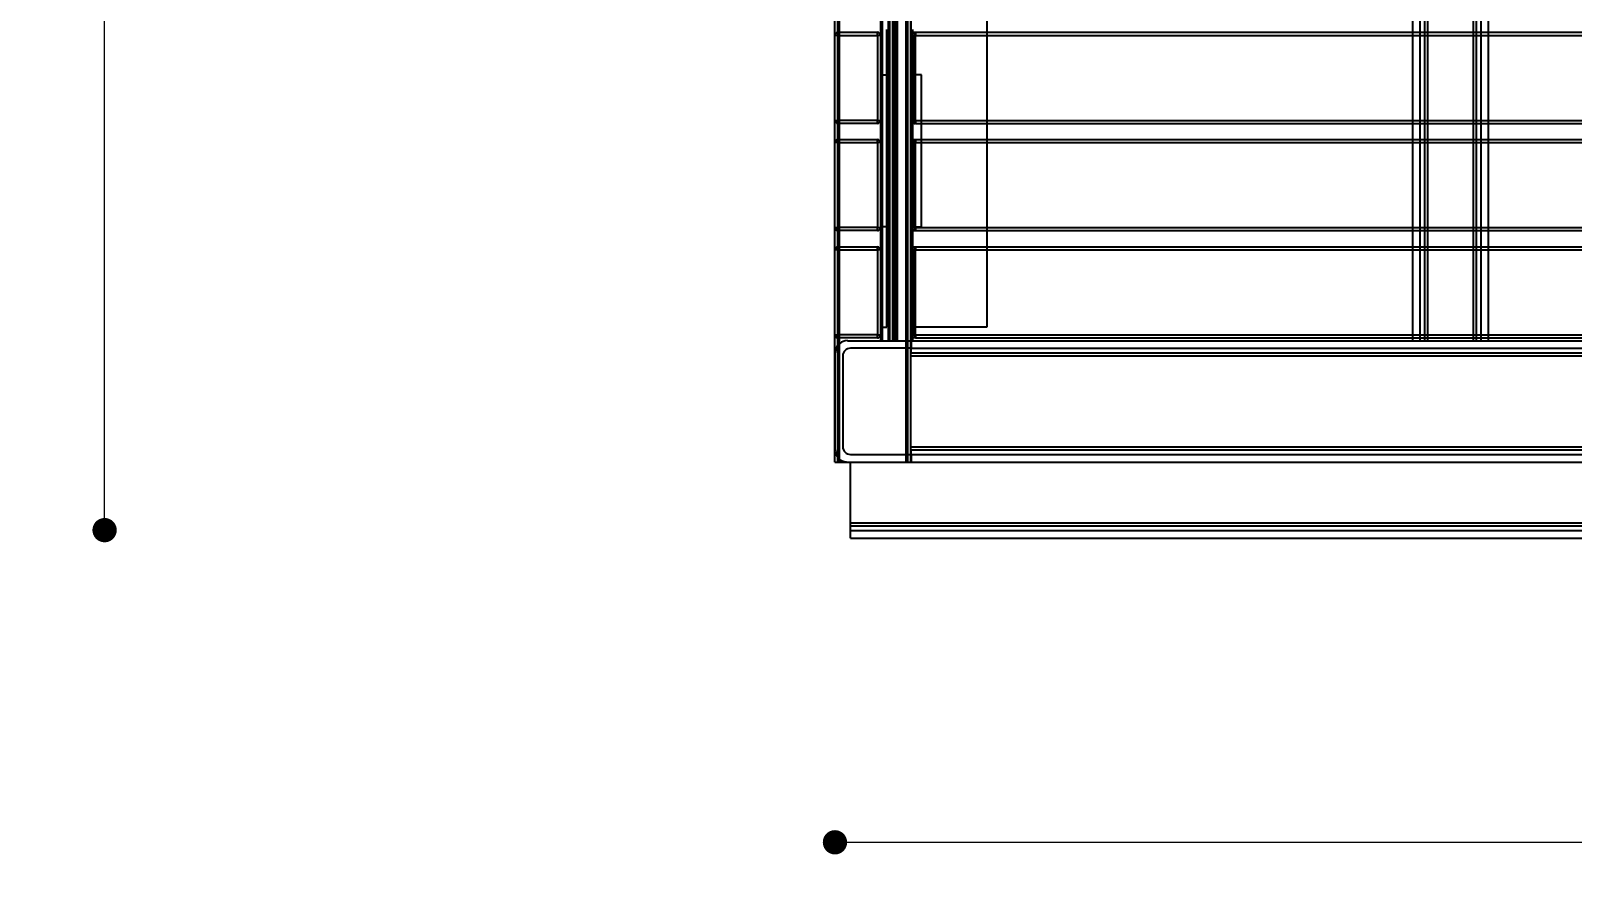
# Model space of a CAD drawing. Header units: millimetres. Extents: x 10366 to 13995, y 24552 to 29685.
# Drawn here: x 11965 to 12980, y 25794 to 26352 of the extents above; entities that cross this region are included whole.
import ezdxf

# ---------------------------------------------------------------- set-up
doc = ezdxf.new("R2010")
doc.units = ezdxf.units.MM
doc.header["$LTSCALE"] = 3
doc.layers.add('Default', color=7, linetype='Continuous')
doc.layers.add('Hidden_lines', color=7, linetype='Continuous')
doc.styles.get("Standard").update_dxf_attribs({"font": 'arial.ttf'})
doc.dimstyles.new('MATEUSZ', dxfattribs={"dimtxt": 35, "dimasz": 16, "dimexe": 0.18, "dimexo": 0.0625, "dimgap": 0.09, "dimtad": 0, "dimdec": 0, "dimdsep": 46, "dimtxsty": 'Standard', "dimblk": 'DOT', "dimcen": 0.09, "dimse1": 1, "dimse2": 1, "dimadec": 0, "dimazin": 0, "dimtfac": 1, "dimtdec": 0, "dimtofl": 0, "dimtmove": 0, "dimatfit": 3, "dimfxl": 1, "dimtolj": 1, "dimtzin": 0, "dimlwd": 9, "dimlwe": 9, "dimarcsym": 0})

# ---------------------------------------------------------------- blocks, each defined once
blk = doc.blocks.new('_Dot')
at = {"color": 0, "linetype": 'ByBlock', "lineweight": -2}
blk.add_line((-0.5, 0), (-1, 0), dxfattribs=at)
at = {"color": 0, "linetype": 'ByBlock', "const_width": 0.5}
blk.add_lwpolyline([(-0.25, 0, 1), (0.25, 0, 1)], format="xyb", close=True, dxfattribs=at)
blk = doc.blocks.new('*D27')
at = {"color": 0, "lineweight": 9, "transparency": 16777216}
for p, q in [((12013.4, 26916.8), (12013.4, 26516.5)), ((12013.4, 26038.8), (12013.4, 26439.1))]:
    blk.add_line(p, q, dxfattribs=at)
at = {"layer": 'Defpoints', "color": 0, "transparency": 16777216}
for p in [(11879.6, 26932.8), (11701.3, 26022.8), (12013.4, 26022.8)]:
    blk.add_point(p, dxfattribs=at)
at = {"color": 0, "lineweight": 9, "transparency": 16777216, "xscale": 16, "yscale": 16, "zscale": 16}
for p, rotation in [((12013.4, 26932.8), 90), ((12013.4, 26022.8), 270)]:
    blk.add_blockref('_Dot', p, dxfattribs=dict(at, rotation=rotation))
at = {"color": 0, "transparency": 16777216, "insert": (12013.4, 26477.8), "char_height": 35, "attachment_point": 5, "rotation": 90}
blk.add_mtext('\\A1;910', dxfattribs=at)
blk = doc.blocks.new('*D28')
at = {"color": 0, "lineweight": 9, "transparency": 16777216}
for p, q in [((12510.4, 25817.2), (13053.6, 25817.2)), ((13698.1, 25817.2), (13154.9, 25817.2))]:
    blk.add_line(p, q, dxfattribs=at)
at = {"layer": 'Defpoints', "color": 0, "transparency": 16777216}
for p in [(12494.4, 26067.6), (13714.1, 26073.5), (13714.1, 25817.2)]:
    blk.add_point(p, dxfattribs=at)
at = {"color": 0, "lineweight": 9, "transparency": 16777216, "xscale": 16, "yscale": 16, "zscale": 16, "rotation": 180}
blk.add_blockref('_Dot', (12494.4, 25817.2), dxfattribs=at)
at = {"color": 0, "lineweight": 9, "transparency": 16777216, "xscale": 16, "yscale": 16, "zscale": 16}
blk.add_blockref('_Dot', (13714.1, 25817.2), dxfattribs=at)
at = {"color": 0, "transparency": 16777216, "insert": (13104.2, 25817.2), "char_height": 35, "attachment_point": 5}
blk.add_mtext('\\A1;1220', dxfattribs=at)

msp = doc.modelspace()

# ---------------------------------------------------------------- linework, layer by layer
at = {"layer": 'Default'}
for p, q in [((12494.4, 26067.6), (12494.4, 26917.6)), ((12496.4, 26067.6), (12496.4, 26917.6)), ((12542.4, 26067.6), (12542.4, 26917.6)), ((12544.4, 26067.6), (12544.4, 26917.6)), ((12594.4, 26361.4), (12594.4, 26350.7)), ((12874.9, 26350.7), (12874.9, 26361.4)), ((12882.9, 26350.7), (12882.9, 26361.4)), ((12916.9, 26350.7), (12916.9, 26361.4)), ((12924.9, 26350.7), (12924.9, 26361.4)), ((12545.4, 26292.7), (12545.4, 26348.7)), ((12547.4, 26350.7), (13662.4, 26350.7)), ((12547.4, 26348.7), (13662.4, 26348.7)), ((12547.4, 26292.7), (12547.4, 26348.7)), ((12545.4, 26322.6), (12544.4, 26322.6)), ((12545.6, 26222.1), (12545.6, 26323.1)), ((12547.4, 26292.7), (13662.4, 26292.7)), ((12547.4, 26290.7), (13662.4, 26290.7)), ((12551.4, 26280.1), (12551.4, 26290.7)), ((12594.4, 26290.7), (12594.4, 26280.1)), ((12874.9, 26280.1), (12874.9, 26290.7)), ((12882.9, 26280.1), (12882.9, 26290.7)), ((12916.9, 26280.1), (12916.9, 26290.7)), ((12924.9, 26280.1), (12924.9, 26290.7)), ((12545.4, 26222.1), (12545.4, 26278.1)), ((12547.4, 26280.1), (13662.4, 26280.1)), ((12547.4, 26278.1), (13662.4, 26278.1)), ((12547.4, 26222.1), (12547.4, 26278.1)), ((12544.4, 26222.6), (12546, 26222.6)), ((12547.4, 26222.1), (13662.4, 26222.1)), ((12547.4, 26220.1), (13662.4, 26220.1)), ((12594.2, 26220.1), (12875.4, 26220.1)), ((12594.4, 26220.1), (12594.4, 26209.4)), ((12874.9, 26209.4), (12874.9, 26220.1)), ((12882.9, 26209.4), (12882.9, 26220.1)), ((12916.9, 26209.4), (12916.9, 26220.1)), ((12924.6, 26220.1), (13249.1, 26220.1)), ((12924.9, 26209.4), (12924.9, 26220.1)), ((12545.4, 26151.4), (12545.4, 26207.4)), ((12547.4, 26209.4), (13662.4, 26209.4)), ((12547.4, 26207.4), (13662.4, 26207.4)), ((12547.4, 26151.4), (12547.4, 26207.4)), ((12545.4, 26156.5), (12544.4, 26156.5)), ((12545.6, 26147.6), (12545.6, 26157.1)), ((12547.4, 26151.4), (13662.4, 26151.4)), ((12547.4, 26149.4), (13662.4, 26149.4)), ((12874.9, 26147.6), (12874.9, 26149.4)), ((12882.9, 26147.6), (12882.9, 26149.4)), ((12916.9, 26147.6), (12916.9, 26149.4)), ((12924.9, 26147.6), (12924.9, 26149.4)), ((12494.6, 26075.7), (12494.6, 26139.6)), ((12544.4, 26147.6), (13664.4, 26147.6)), ((12544.4, 26075.7), (12544.4, 26139.6)), ((12544.4, 26139.6), (13664.4, 26139.6)), ((12496.4, 26067.6), (12542.4, 26067.6)), ((12504.6, 26025.7), (12504.6, 26067.6)), ((12544.4, 26075.7), (13664.4, 26075.7)), ((12544.4, 26067.6), (13664.4, 26067.6)), ((12504.6, 26025.7), (13704.6, 26025.7)), ((12504.6, 26017.6), (13704.6, 26017.6))]:
    msp.add_line(p, q, dxfattribs=at)
for points in [[(12545.4, 26348.7, 0), (12545.4, 26348.9, 0), (12545.4, 26349.1, 0), (12545.5, 26349.3, 0), (12545.5, 26349.4, 0), (12545.6, 26349.6, 0), (12545.7, 26349.8, 0), (12545.8, 26350, 0), (12546, 26350.1, 0), (12546.1, 26350.3, 0), (12546.3, 26350.4, 0), (12546.5, 26350.5, 0), (12546.7, 26350.6, 0), (12546.9, 26350.6, 0), (12547.1, 26350.7, 0), (12547.2, 26350.7, 0), (12547.4, 26350.7, 0)], [(12547.4, 26348.7, 0), (12545.4, 26348.7, 0)], [(12547.4, 26350.7, 0), (12547.4, 26350.7, 0), (12547.4, 26350.7, 0), (12547.4, 26350.7, 0), (12547.4, 26350.7, 0), (12547.4, 26350.7, 0), (12547.4, 26350.7, 0), (12547.4, 26350.7, 0), (12547.4, 26350.7, 0), (12547.4, 26350.7, 0), (12547.4, 26350.7, 0), (12547.4, 26350.7, 0), (12547.4, 26350.7, 0), (12547.4, 26350.7, 0), (12547.4, 26350.7, 0), (12547.4, 26350.7, 0), (12547.4, 26350.5, 0), (12547.4, 26348.7, 0)], [(12546.9, 26290.7, 0), (12546.7, 26290.7, 0), (12546.6, 26290.7, 0), (12546.4, 26290.8, 0), (12546.2, 26290.9, 0), (12546, 26290.9, 0), (12545.8, 26291, 0), (12545.6, 26291.2, 0), (12545.5, 26291.3, 0), (12545.3, 26291.5, 0), (12545.2, 26291.6, 0), (12545.1, 26291.8, 0), (12545, 26292, 0), (12545, 26292.2, 0), (12544.9, 26292.3, 0), (12544.9, 26292.5, 0), (12544.9, 26292.7, 0)], [(12547.4, 26290.7, 0), (12547.2, 26290.7, 0), (12547.1, 26290.7, 0), (12546.9, 26290.8, 0), (12546.7, 26290.9, 0), (12546.5, 26290.9, 0), (12546.3, 26291, 0), (12546.1, 26291.2, 0), (12546, 26291.3, 0), (12545.8, 26291.5, 0), (12545.7, 26291.6, 0), (12545.6, 26291.8, 0), (12545.5, 26292, 0), (12545.5, 26292.2, 0), (12545.4, 26292.3, 0), (12545.4, 26292.5, 0), (12545.4, 26292.7, 0)], [(12545.4, 26292.7, 0), (12545.4, 26292.7, 0), (12545.4, 26292.7, 0), (12545.4, 26292.7, 0), (12545.4, 26292.7, 0), (12545.4, 26292.7, 0), (12545.4, 26292.7, 0), (12545.4, 26292.7, 0), (12545.4, 26292.7, 0), (12545.4, 26292.7, 0), (12545.4, 26292.7, 0), (12545.4, 26292.7, 0), (12545.4, 26292.7, 0), (12545.4, 26292.7, 0), (12545.4, 26292.7, 0), (12545.6, 26292.7, 0), (12547.4, 26292.7, 0)], [(12545.7, 26291.1, 0), (12545.8, 26291, 0), (12546, 26291, 0), (12546.3, 26290.8, 0), (12546.6, 26290.7, 0), (12546.9, 26290.7, 0)], [(12547.4, 26292.7, 0), (12547.4, 26290.7, 0)], [(12545.3, 26279.2, 0), (12545.4, 26279.4, 0), (12545.6, 26279.6, 0), (12545.8, 26279.7, 0), (12546, 26279.8, 0), (12546.2, 26279.9, 0), (12546.5, 26280, 0), (12546.7, 26280, 0), (12546.9, 26280.1, 0)], [(12545.4, 26278.1, 0), (12545.4, 26278.2, 0), (12545.4, 26278.4, 0), (12545.5, 26278.6, 0), (12545.5, 26278.8, 0), (12545.6, 26279, 0), (12545.7, 26279.1, 0), (12545.8, 26279.3, 0), (12546, 26279.5, 0), (12546.1, 26279.6, 0), (12546.3, 26279.7, 0), (12546.5, 26279.8, 0), (12546.7, 26279.9, 0), (12546.9, 26280, 0), (12547.1, 26280, 0), (12547.2, 26280, 0), (12547.4, 26280.1, 0)], [(12547.4, 26278.1, 0), (12545.4, 26278.1, 0)], [(12547.4, 26280.1, 0), (12547.4, 26280.1, 0), (12547.4, 26280.1, 0), (12547.4, 26280.1, 0), (12547.4, 26280.1, 0), (12547.4, 26280.1, 0), (12547.4, 26280.1, 0), (12547.4, 26280.1, 0), (12547.4, 26280.1, 0), (12547.4, 26280.1, 0), (12547.4, 26280.1, 0), (12547.4, 26280.1, 0), (12547.4, 26280.1, 0), (12547.4, 26280, 0), (12547.4, 26280, 0), (12547.4, 26280, 0), (12547.4, 26279.8, 0), (12547.4, 26278.1, 0)], [(12545.4, 26222.1, 0), (12545.4, 26222.1, 0), (12545.4, 26222.1, 0), (12545.4, 26222.1, 0), (12545.4, 26222.1, 0), (12545.4, 26222.1, 0), (12545.4, 26222.1, 0), (12545.4, 26222.1, 0), (12545.4, 26222.1, 0), (12545.4, 26222.1, 0), (12545.4, 26222.1, 0), (12545.4, 26222.1, 0), (12545.4, 26222.1, 0), (12545.4, 26222.1, 0), (12545.4, 26222.1, 0), (12545.6, 26222.1, 0), (12547.4, 26222.1, 0)], [(12547.4, 26220.1, 0), (12547.2, 26220.1, 0), (12547.1, 26220.1, 0), (12546.9, 26220.1, 0), (12546.7, 26220.2, 0), (12546.5, 26220.3, 0), (12546.3, 26220.4, 0), (12546.1, 26220.5, 0), (12546, 26220.6, 0), (12545.8, 26220.8, 0), (12545.7, 26221, 0), (12545.6, 26221.1, 0), (12545.5, 26221.3, 0), (12545.5, 26221.5, 0), (12545.4, 26221.7, 0), (12545.4, 26221.9, 0), (12545.4, 26222.1, 0)], [(12547.4, 26222.1, 0), (12547.4, 26220.1, 0)], [(12545.4, 26207.4, 0), (12545.4, 26207.6, 0), (12545.4, 26207.8, 0), (12545.5, 26207.9, 0), (12545.5, 26208.1, 0), (12545.6, 26208.3, 0), (12545.7, 26208.5, 0), (12545.8, 26208.7, 0), (12546, 26208.8, 0), (12546.1, 26208.9, 0), (12546.3, 26209.1, 0), (12546.5, 26209.2, 0), (12546.7, 26209.3, 0), (12546.9, 26209.3, 0), (12547.1, 26209.4, 0), (12547.2, 26209.4, 0), (12547.4, 26209.4, 0)], [(12547.4, 26207.4, 0), (12545.4, 26207.4, 0)], [(12547.4, 26209.4, 0), (12547.4, 26209.4, 0), (12547.4, 26209.4, 0), (12547.4, 26209.4, 0), (12547.4, 26209.4, 0), (12547.4, 26209.4, 0), (12547.4, 26209.4, 0), (12547.4, 26209.4, 0), (12547.4, 26209.4, 0), (12547.4, 26209.4, 0), (12547.4, 26209.4, 0), (12547.4, 26209.4, 0), (12547.4, 26209.4, 0), (12547.4, 26209.4, 0), (12547.4, 26209.4, 0), (12547.4, 26209.3, 0), (12547.4, 26209.1, 0), (12547.4, 26207.4, 0)], [(12546.9, 26149.4, 0), (12546.7, 26149.4, 0), (12546.6, 26149.4, 0), (12546.4, 26149.5, 0), (12546.2, 26149.5, 0), (12546, 26149.6, 0), (12545.8, 26149.7, 0), (12545.6, 26149.8, 0), (12545.5, 26150, 0), (12545.3, 26150.1, 0), (12545.2, 26150.3, 0), (12545.1, 26150.5, 0), (12545, 26150.7, 0), (12545, 26150.8, 0), (12544.9, 26151, 0), (12544.9, 26151.2, 0), (12544.9, 26151.4, 0)], [(12545.4, 26151.4, 0), (12545.4, 26151.4, 0), (12545.4, 26151.4, 0), (12545.4, 26151.4, 0), (12545.4, 26151.4, 0), (12545.4, 26151.4, 0), (12545.4, 26151.4, 0), (12545.4, 26151.4, 0), (12545.4, 26151.4, 0), (12545.4, 26151.4, 0), (12545.4, 26151.4, 0), (12545.4, 26151.4, 0), (12545.4, 26151.4, 0), (12545.4, 26151.4, 0), (12545.4, 26151.4, 0), (12545.6, 26151.4, 0), (12547.4, 26151.4, 0)], [(12547.4, 26149.4, 0), (12547.2, 26149.4, 0), (12547.1, 26149.4, 0), (12546.9, 26149.5, 0), (12546.7, 26149.5, 0), (12546.5, 26149.6, 0), (12546.3, 26149.7, 0), (12546.1, 26149.8, 0), (12546, 26150, 0), (12545.8, 26150.1, 0), (12545.7, 26150.3, 0), (12545.6, 26150.5, 0), (12545.5, 26150.7, 0), (12545.5, 26150.8, 0), (12545.4, 26151, 0), (12545.4, 26151.2, 0), (12545.4, 26151.4, 0)], [(12547.4, 26151.4, 0), (12547.4, 26149.4, 0)], [(12544.4, 26147.6, 0), (12544.4, 26147.6, 0), (12544.4, 26147.6, 0), (12544.4, 26147.6, 0), (12544.4, 26147.6, 0), (12544.4, 26147.6, 0), (12544.4, 26147.6, 0), (12544.4, 26147.6, 0), (12544.4, 26147.6, 0), (12544.4, 26147.6, 0), (12544.4, 26147.6, 0), (12544.4, 26147.6, 0), (12544.4, 26147.6, 0), (12544.4, 26147.6, 0), (12544.4, 26147.6, 0), (12544.4, 26147.4, 0), (12544.4, 26146.7, 0), (12544.4, 26139.6, 0)], [(12494.4, 26067.6, 0), (12494.4, 26067.6, 0), (12494.4, 26067.6, 0), (12494.4, 26067.6, 0), (12494.4, 26067.6, 0), (12494.4, 26067.6, 0), (12494.4, 26067.6, 0), (12494.4, 26067.6, 0), (12494.4, 26067.6, 0), (12494.4, 26067.6, 0), (12494.4, 26067.6, 0), (12494.4, 26067.6, 0), (12494.4, 26067.6, 0), (12494.4, 26067.6, 0), (12494.4, 26067.6, 0), (12494.6, 26067.6, 0), (12496.4, 26067.6, 0)], [(12542.4, 26067.6, 0), (12544.4, 26067.6, 0)], [(12544.4, 26075.7, 0), (12544.4, 26067.6, 0)], [(12504.6, 26017.6, 0), (12504.6, 26017.6, 0), (12504.6, 26017.6, 0), (12504.6, 26017.6, 0), (12504.6, 26017.6, 0), (12504.6, 26017.6, 0), (12504.6, 26017.6, 0), (12504.6, 26017.6, 0), (12504.6, 26017.6, 0), (12504.6, 26017.6, 0), (12504.6, 26017.6, 0), (12504.6, 26017.6, 0), (12504.6, 26017.7, 0), (12504.6, 26017.7, 0), (12504.6, 26017.7, 0), (12504.6, 26017.9, 0), (12504.6, 26018.6, 0), (12504.6, 26025.7, 0)]]:
    msp.add_polyline3d(points, dxfattribs=at)
for centre, radius, start, end in [((12496.4, 26348.7), 2, 136.7889, 180), ((12496.4, 26278.1), 2, 143.5497, 180), ((12496.4, 26222.1), 2, 180, 213.0081), ((12496.4, 26207.4), 2, 142.9257, 180), ((12496.4, 26151.4), 2, 180, 212.3496), ((12502.6, 26139.6), 8.02, 168.9466, 180), ((12502.6, 26075.7), 8.02, 180, 188.8818), ((12502.6, 26075.7), 8.02, 249.1078, 270)]:
    msp.add_arc(centre, radius, start, end, dxfattribs=at)
at = {"layer": 'Hidden_lines'}
for p, q in [((12497.4, 26067.6), (12497.4, 26917.6)), ((12524.6, 26147.6), (12524.6, 26917.6)), ((12525.6, 26147.6), (12525.6, 26917.6)), ((12529.6, 26147.6), (12529.6, 26917.6)), ((12530.6, 26147.6), (12530.6, 26917.6)), ((12532.6, 26147.6), (12532.6, 26917.6)), ((12533.6, 26147.6), (12533.6, 26917.6)), ((12534.6, 26147.6), (12534.6, 26917.6)), ((12535.6, 26147.6), (12535.6, 26917.6)), ((12541.4, 26067.6), (12541.4, 26917.6)), ((12544.6, 26147.6), (12544.6, 26917.6)), ((12879.9, 26147.6), (12879.9, 26917.6)), ((12884.9, 26147.6), (12884.9, 26917.6)), ((12914.9, 26147.6), (12914.9, 26917.6)), ((12919.9, 26147.6), (12919.9, 26917.6)), ((12525.6, 26322.6), (12525.6, 26352.6)), ((12528.6, 26322.6), (12528.6, 26352.6)), ((12545.6, 26323.1), (12545.6, 26352.6)), ((12496.4, 26350.7), (12522.4, 26350.7)), ((12496.4, 26348.7), (12522.4, 26348.7)), ((12522.4, 26348.7), (12522.4, 26292.7)), ((12524.4, 26348.7), (12524.4, 26292.7)), ((12544.9, 26292.7), (12544.9, 26348.7)), ((12546.9, 26292.7), (12546.9, 26348.7)), ((12594.4, 26350.7), (12594.4, 26290.7)), ((12874.9, 26290.7), (12874.9, 26350.7)), ((12882.9, 26290.7), (12882.9, 26350.7)), ((12916.9, 26290.7), (12916.9, 26350.7)), ((12924.9, 26290.7), (12924.9, 26350.7)), ((12525.6, 26222.6), (12525.6, 26322.6)), ((12525.6, 26322.6), (12528.6, 26322.6)), ((12528.6, 26222.6), (12528.6, 26322.6)), ((12551.4, 26322.6), (12545.4, 26322.6)), ((12551.4, 26290.7), (12551.4, 26322.6)), ((12522.4, 26292.7), (12496.4, 26292.7)), ((12522.4, 26290.7), (12496.4, 26290.7)), ((12496.4, 26280.1), (12522.4, 26280.1)), ((12496.4, 26278.1), (12522.4, 26278.1)), ((12522.4, 26278.1), (12522.4, 26222.1)), ((12524.4, 26278.1), (12524.4, 26222.1)), ((12544.9, 26222.1), (12544.9, 26278.1)), ((12546.9, 26222.1), (12546.9, 26278.1)), ((12551.4, 26222.6), (12551.4, 26280.1)), ((12594.4, 26280.1), (12594.4, 26220.1)), ((12874.9, 26220.1), (12874.9, 26280.1)), ((12882.9, 26220.1), (12882.9, 26280.1)), ((12916.9, 26220.1), (12916.9, 26280.1)), ((12924.9, 26220.1), (12924.9, 26280.1)), ((12522.4, 26222.1), (12496.4, 26222.1)), ((12522.4, 26220.1), (12496.4, 26220.1)), ((12528.6, 26222.6), (12525.6, 26222.6)), ((12525.6, 26156.5), (12525.6, 26222.6)), ((12528.6, 26156.5), (12528.6, 26222.6)), ((12545.6, 26157.1), (12545.6, 26222.1)), ((12546, 26222.6), (12551.4, 26222.6)), ((12546.9, 26220.1), (12594.2, 26220.1)), ((12875.4, 26220.1), (12924.6, 26220.1)), ((12496.4, 26209.4), (12522.4, 26209.4)), ((12496.4, 26207.4), (12522.4, 26207.4)), ((12522.4, 26207.4), (12522.4, 26151.4)), ((12524.4, 26207.4), (12524.4, 26151.4)), ((12544.9, 26151.4), (12544.9, 26207.4)), ((12546.9, 26151.4), (12546.9, 26207.4)), ((12594.4, 26209.4), (12594.4, 26156.5)), ((12874.9, 26149.4), (12874.9, 26209.4)), ((12882.9, 26149.4), (12882.9, 26209.4)), ((12916.9, 26149.4), (12916.9, 26209.4)), ((12924.9, 26149.4), (12924.9, 26209.4)), ((12522.4, 26151.4), (12496.4, 26151.4)), ((12522.4, 26149.4), (12496.4, 26149.4)), ((12525.6, 26156.5), (12528.6, 26156.5)), ((12594.4, 26156.5), (12545.4, 26156.5)), ((12502.6, 26147.6), (12544.6, 26147.6)), ((12544.6, 26142.6), (12504.6, 26142.6)), ((12544.4, 26142.6), (13664.4, 26142.6)), ((12544.6, 26147.6), (12544.6, 26142.6)), ((12499.6, 26137.6), (12499.6, 26077.7)), ((12544.4, 26137.6), (13664.4, 26137.6)), ((12504.6, 26072.6), (12544.6, 26072.6)), ((12544.4, 26077.7), (13664.4, 26077.7)), ((12544.4, 26072.6), (13664.4, 26072.6)), ((12544.6, 26072.6), (12544.6, 26067.6)), ((12504.6, 26027.7), (13704.6, 26027.7)), ((12504.6, 26022.6), (13704.6, 26022.6))]:
    msp.add_line(p, q, dxfattribs=at)
for points in [[(12496.4, 26348.7, 0), (12494.4, 26348.7, 0)], [(12522.4, 26348.7, 0), (12522.4, 26350.7, 0)], [(12524.4, 26348.7, 0), (12524.4, 26348.7, 0), (12524.4, 26348.7, 0), (12524.4, 26348.7, 0), (12524.4, 26348.7, 0), (12524.4, 26348.7, 0), (12524.4, 26348.7, 0), (12524.4, 26348.7, 0), (12524.4, 26348.7, 0), (12524.4, 26348.7, 0), (12524.4, 26348.7, 0), (12524.4, 26348.7, 0), (12524.4, 26348.7, 0), (12524.4, 26348.7, 0), (12524.3, 26348.7, 0), (12524.1, 26348.7, 0), (12522.4, 26348.7, 0)], [(12544.9, 26348.7, 0), (12544.9, 26348.9, 0), (12544.9, 26349.1, 0), (12545, 26349.3, 0), (12545, 26349.4, 0), (12545.1, 26349.6, 0), (12545.2, 26349.8, 0), (12545.3, 26350, 0), (12545.5, 26350.1, 0), (12545.6, 26350.3, 0), (12545.8, 26350.4, 0), (12546, 26350.5, 0), (12546.2, 26350.6, 0), (12546.4, 26350.6, 0), (12546.6, 26350.7, 0), (12546.7, 26350.7, 0), (12546.9, 26350.7, 0)], [(12546.9, 26348.7, 0), (12544.9, 26348.7, 0)], [(12546.9, 26350.7, 0), (12546.9, 26350.7, 0), (12546.9, 26350.7, 0), (12546.9, 26350.7, 0), (12546.9, 26350.7, 0), (12546.9, 26350.7, 0), (12546.9, 26350.7, 0), (12546.9, 26350.7, 0), (12546.9, 26350.7, 0), (12546.9, 26350.7, 0), (12546.9, 26350.7, 0), (12546.9, 26350.7, 0), (12546.9, 26350.7, 0), (12546.9, 26350.7, 0), (12546.9, 26350.7, 0), (12546.9, 26350.7, 0), (12546.9, 26350.5, 0), (12546.9, 26348.7, 0)], [(12494.4, 26292.7, 0), (12494.4, 26292.7, 0), (12494.4, 26292.7, 0), (12494.4, 26292.7, 0), (12494.4, 26292.7, 0), (12494.4, 26292.7, 0), (12494.4, 26292.7, 0), (12494.4, 26292.7, 0), (12494.4, 26292.7, 0), (12494.4, 26292.7, 0), (12494.4, 26292.7, 0), (12494.4, 26292.7, 0), (12494.4, 26292.7, 0), (12494.4, 26292.7, 0), (12494.4, 26292.7, 0), (12494.6, 26292.7, 0), (12496.4, 26292.7, 0)], [(12522.4, 26290.7, 0), (12522.4, 26290.7, 0), (12522.4, 26290.7, 0), (12522.4, 26290.7, 0), (12522.4, 26290.7, 0), (12522.4, 26290.7, 0), (12522.4, 26290.7, 0), (12522.4, 26290.7, 0), (12522.4, 26290.7, 0), (12522.4, 26290.7, 0), (12522.4, 26290.7, 0), (12522.4, 26290.7, 0), (12522.4, 26290.7, 0), (12522.4, 26290.7, 0), (12522.4, 26290.8, 0), (12522.4, 26291, 0), (12522.4, 26292.7, 0)], [(12522.4, 26292.7, 0), (12524.4, 26292.7, 0)], [(12544.9, 26292.7, 0), (12544.9, 26292.7, 0), (12544.9, 26292.7, 0), (12544.9, 26292.7, 0), (12544.9, 26292.7, 0), (12544.9, 26292.7, 0), (12544.9, 26292.7, 0), (12544.9, 26292.7, 0), (12544.9, 26292.7, 0), (12544.9, 26292.7, 0), (12544.9, 26292.7, 0), (12544.9, 26292.7, 0), (12544.9, 26292.7, 0), (12544.9, 26292.7, 0), (12544.9, 26292.7, 0), (12545.1, 26292.7, 0), (12546.9, 26292.7, 0)], [(12544.9, 26292.7, 0), (12544.9, 26292.5, 0), (12544.9, 26292.3, 0), (12545, 26292.1, 0), (12545.1, 26291.9, 0), (12545.2, 26291.7, 0), (12545.3, 26291.5, 0), (12545.5, 26291.3, 0), (12545.7, 26291.1, 0)], [(12546.9, 26292.7, 0), (12546.9, 26290.7, 0)], [(12496.4, 26278.1, 0), (12494.4, 26278.1, 0)], [(12522.4, 26278.1, 0), (12522.4, 26280.1, 0)], [(12524.4, 26278.1, 0), (12524.4, 26278.1, 0), (12524.4, 26278.1, 0), (12524.4, 26278.1, 0), (12524.4, 26278.1, 0), (12524.4, 26278.1, 0), (12524.4, 26278.1, 0), (12524.4, 26278.1, 0), (12524.4, 26278.1, 0), (12524.4, 26278.1, 0), (12524.4, 26278.1, 0), (12524.4, 26278.1, 0), (12524.4, 26278.1, 0), (12524.4, 26278.1, 0), (12524.3, 26278.1, 0), (12524.1, 26278.1, 0), (12522.4, 26278.1, 0)], [(12544.9, 26278.1, 0), (12544.9, 26278.3, 0), (12545, 26278.6, 0), (12545.1, 26278.9, 0), (12545.3, 26279.2, 0)], [(12546.9, 26278.1, 0), (12544.9, 26278.1, 0)], [(12546.9, 26280.1, 0), (12546.9, 26280.1, 0), (12546.9, 26280.1, 0), (12546.9, 26280.1, 0), (12546.9, 26280.1, 0), (12546.9, 26280.1, 0), (12546.9, 26280.1, 0), (12546.9, 26280.1, 0), (12546.9, 26280.1, 0), (12546.9, 26280.1, 0), (12546.9, 26280.1, 0), (12546.9, 26280.1, 0), (12546.9, 26280.1, 0), (12546.9, 26280, 0), (12546.9, 26280, 0), (12546.9, 26280, 0), (12546.9, 26279.8, 0), (12546.9, 26278.1, 0)], [(12494.4, 26222.1, 0), (12494.4, 26222.1, 0), (12494.4, 26222.1, 0), (12494.4, 26222.1, 0), (12494.4, 26222.1, 0), (12494.4, 26222.1, 0), (12494.4, 26222.1, 0), (12494.4, 26222.1, 0), (12494.4, 26222.1, 0), (12494.4, 26222.1, 0), (12494.4, 26222.1, 0), (12494.4, 26222.1, 0), (12494.4, 26222.1, 0), (12494.4, 26222.1, 0), (12494.4, 26222.1, 0), (12494.6, 26222.1, 0), (12496.4, 26222.1, 0)], [(12522.4, 26220.1, 0), (12522.4, 26220.1, 0), (12522.4, 26220.1, 0), (12522.4, 26220.1, 0), (12522.4, 26220.1, 0), (12522.4, 26220.1, 0), (12522.4, 26220.1, 0), (12522.4, 26220.1, 0), (12522.4, 26220.1, 0), (12522.4, 26220.1, 0), (12522.4, 26220.1, 0), (12522.4, 26220.1, 0), (12522.4, 26220.1, 0), (12522.4, 26220.1, 0), (12522.4, 26220.1, 0), (12522.4, 26220.3, 0), (12522.4, 26222.1, 0)], [(12522.4, 26222.1, 0), (12524.4, 26222.1, 0)], [(12546.9, 26220.1, 0), (12546.7, 26220.1, 0), (12546.6, 26220.1, 0), (12546.4, 26220.1, 0), (12546.2, 26220.2, 0), (12546, 26220.3, 0), (12545.8, 26220.4, 0), (12545.6, 26220.5, 0), (12545.5, 26220.6, 0), (12545.3, 26220.8, 0), (12545.2, 26221, 0), (12545.1, 26221.1, 0), (12545, 26221.3, 0), (12545, 26221.5, 0), (12544.9, 26221.7, 0), (12544.9, 26221.9, 0), (12544.9, 26222.1, 0)], [(12544.9, 26222.1, 0), (12544.9, 26221.9, 0), (12544.9, 26221.7, 0), (12545, 26221.5, 0), (12545, 26221.3, 0), (12545.1, 26221.1, 0), (12545.2, 26221, 0), (12545.3, 26220.8, 0), (12545.5, 26220.6, 0), (12545.6, 26220.5, 0), (12545.8, 26220.4, 0), (12546, 26220.3, 0), (12546.2, 26220.2, 0), (12546.4, 26220.1, 0), (12546.6, 26220.1, 0), (12546.7, 26220.1, 0), (12546.9, 26220.1, 0)], [(12544.9, 26222.1, 0), (12544.9, 26222.1, 0), (12544.9, 26222.1, 0), (12544.9, 26222.1, 0), (12544.9, 26222.1, 0), (12544.9, 26222.1, 0), (12544.9, 26222.1, 0), (12544.9, 26222.1, 0), (12544.9, 26222.1, 0), (12544.9, 26222.1, 0), (12544.9, 26222.1, 0), (12544.9, 26222.1, 0), (12544.9, 26222.1, 0), (12544.9, 26222.1, 0), (12544.9, 26222.1, 0), (12545.1, 26222.1, 0), (12546.9, 26222.1, 0)], [(12546.9, 26222.1, 0), (12546.9, 26220.1, 0)], [(12496.4, 26207.4, 0), (12494.4, 26207.4, 0)], [(12522.4, 26207.4, 0), (12522.4, 26209.4, 0)], [(12524.4, 26207.4, 0), (12524.4, 26207.4, 0), (12524.4, 26207.4, 0), (12524.4, 26207.4, 0), (12524.4, 26207.4, 0), (12524.4, 26207.4, 0), (12524.4, 26207.4, 0), (12524.4, 26207.4, 0), (12524.4, 26207.4, 0), (12524.4, 26207.4, 0), (12524.4, 26207.4, 0), (12524.4, 26207.4, 0), (12524.4, 26207.4, 0), (12524.4, 26207.4, 0), (12524.3, 26207.4, 0), (12524.1, 26207.4, 0), (12522.4, 26207.4, 0)], [(12544.9, 26207.4, 0), (12544.9, 26207.6, 0), (12544.9, 26207.8, 0), (12545, 26207.9, 0), (12545, 26208.1, 0), (12545.1, 26208.3, 0), (12545.2, 26208.5, 0), (12545.3, 26208.7, 0), (12545.5, 26208.8, 0), (12545.6, 26208.9, 0), (12545.8, 26209.1, 0), (12546, 26209.2, 0), (12546.2, 26209.3, 0), (12546.4, 26209.3, 0), (12546.6, 26209.4, 0), (12546.7, 26209.4, 0), (12546.9, 26209.4, 0)], [(12546.9, 26207.4, 0), (12544.9, 26207.4, 0)], [(12546.9, 26209.4, 0), (12546.9, 26209.4, 0), (12546.9, 26209.4, 0), (12546.9, 26209.4, 0), (12546.9, 26209.4, 0), (12546.9, 26209.4, 0), (12546.9, 26209.4, 0), (12546.9, 26209.4, 0), (12546.9, 26209.4, 0), (12546.9, 26209.4, 0), (12546.9, 26209.4, 0), (12546.9, 26209.4, 0), (12546.9, 26209.4, 0), (12546.9, 26209.4, 0), (12546.9, 26209.4, 0), (12546.9, 26209.3, 0), (12546.9, 26209.1, 0), (12546.9, 26207.4, 0)], [(12494.4, 26151.4, 0), (12494.4, 26151.4, 0), (12494.4, 26151.4, 0), (12494.4, 26151.4, 0), (12494.4, 26151.4, 0), (12494.4, 26151.4, 0), (12494.4, 26151.4, 0), (12494.4, 26151.4, 0), (12494.4, 26151.4, 0), (12494.4, 26151.4, 0), (12494.4, 26151.4, 0), (12494.4, 26151.4, 0), (12494.4, 26151.4, 0), (12494.4, 26151.4, 0), (12494.4, 26151.4, 0), (12494.6, 26151.4, 0), (12496.4, 26151.4, 0)], [(12522.4, 26149.4, 0), (12522.4, 26149.4, 0), (12522.4, 26149.4, 0), (12522.4, 26149.4, 0), (12522.4, 26149.4, 0), (12522.4, 26149.4, 0), (12522.4, 26149.4, 0), (12522.4, 26149.4, 0), (12522.4, 26149.4, 0), (12522.4, 26149.4, 0), (12522.4, 26149.4, 0), (12522.4, 26149.4, 0), (12522.4, 26149.4, 0), (12522.4, 26149.4, 0), (12522.4, 26149.5, 0), (12522.4, 26149.6, 0), (12522.4, 26151.4, 0)], [(12522.4, 26151.4, 0), (12524.4, 26151.4, 0)], [(12544.9, 26151.4, 0), (12544.9, 26151.4, 0), (12544.9, 26151.4, 0), (12544.9, 26151.4, 0), (12544.9, 26151.4, 0), (12544.9, 26151.4, 0), (12544.9, 26151.4, 0), (12544.9, 26151.4, 0), (12544.9, 26151.4, 0), (12544.9, 26151.4, 0), (12544.9, 26151.4, 0), (12544.9, 26151.4, 0), (12544.9, 26151.4, 0), (12544.9, 26151.4, 0), (12544.9, 26151.4, 0), (12545.1, 26151.4, 0), (12546.9, 26151.4, 0)], [(12546.9, 26151.4, 0), (12546.9, 26149.4, 0)]]:
    msp.add_polyline3d(points, dxfattribs=at)
for centre, radius, start, end in [((12496.4, 26348.7), 2, 90, 136.7889), ((12522.4, 26348.7), 2, 0, 90), ((12496.4, 26292.7), 2, 180, 270), ((12522.4, 26292.7), 2, 270, 0), ((12496.4, 26278.1), 2, 90, 143.5497), ((12522.4, 26278.1), 2, 0, 90), ((12496.4, 26222.1), 2, 213.0081, 270), ((12522.4, 26222.1), 2, 270, 0), ((12496.4, 26207.4), 2, 90, 142.9257), ((12522.4, 26207.4), 2, 0, 90), ((12496.4, 26151.4), 2, 212.3496, 270), ((12522.4, 26151.4), 2, 270, 0), ((12502.6, 26139.6), 8.02, 90, 168.9466), ((12504.6, 26137.6), 5.02, 90, 180), ((12502.6, 26075.7), 8.02, 188.8818, 249.1078), ((12504.6, 26077.7), 5.02, 180, 270)]:
    msp.add_arc(centre, radius, start, end, dxfattribs=at)

# ---------------------------------------------------------------- dimensions: what is measured, and where the dimension line sits
dim = msp.add_linear_dim(base=(12013.4, 26022.8), p1=(11879.6, 26932.8), p2=(11701.3, 26022.8), angle=90, dimstyle='MATEUSZ')
dim.commit()
dim.dimension.update_dxf_attribs({"geometry": '*D27', "text_midpoint": (12013.4, 26477.8)})
dim = msp.add_linear_dim(base=(13714.1, 25817.2), p1=(12494.4, 26067.6), p2=(13714.1, 26073.5), dimstyle='MATEUSZ')
dim.commit()
dim.dimension.update_dxf_attribs({"geometry": '*D28', "text_midpoint": (13104.2, 25817.2)})

doc.saveas('drawing.dxf')
